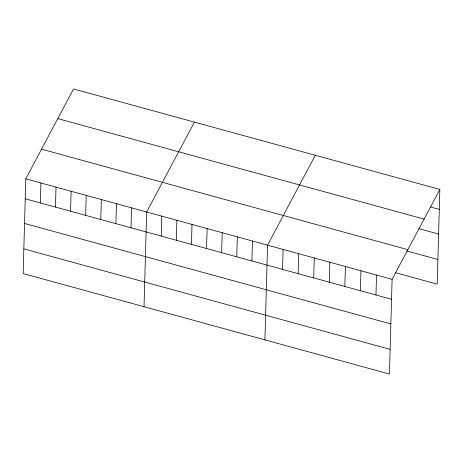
<?xml version="1.0" encoding="UTF-8"?>
<svg xmlns="http://www.w3.org/2000/svg" width="463" height="463" viewBox="0 0 463 463"><rect width="100%" height="100%" fill="white"/><g stroke="black" fill="none" stroke-linecap="round" stroke-linejoin="round"><path stroke-width="0.69" d="M25.795 178.84L23.15 273.558L389.452 374.046L392.097 279.322L439.85 189.442L73.548 88.954L25.795 178.84L392.097 279.322M40.35 202.927L40.906 182.983M55.462 207.071L56.017 187.127M70.567 211.215L71.128 191.271M85.678 215.359L86.234 195.415M100.789 219.508L101.345 199.565M115.9 223.652L116.456 203.708M131.012 227.796L131.567 207.852M144.028 306.72L146.678 211.996L194.425 122.116M161.228 236.084L161.784 216.14M176.339 240.233L176.895 220.29M191.451 244.377L192.006 224.433M206.562 248.521L207.117 228.577M221.667 252.665L222.228 232.721M236.778 256.809L237.334 236.865M251.889 260.958L252.445 241.015M264.911 339.883L267.556 245.159L315.309 155.273M282.569 269.373L283.125 249.43M298.137 273.645L298.693 253.701M313.706 277.91L314.261 257.972M329.274 282.181L329.83 262.237M344.837 286.452L345.398 266.509M360.405 290.723L360.966 270.78M375.973 294.995L376.535 275.051M439.85 189.442L437.205 284.16L395.24 272.649M430.492 206.967L439.294 209.38M57.788 118.615L424.091 219.103M418.974 228.676L438.606 234.058M41.554 149.179L407.857 249.661M406.757 250.946L437.894 259.483M25.239 198.783L391.542 299.266M24.551 223.455L390.853 323.944M23.839 248.886L390.141 349.368"/></g></svg>
